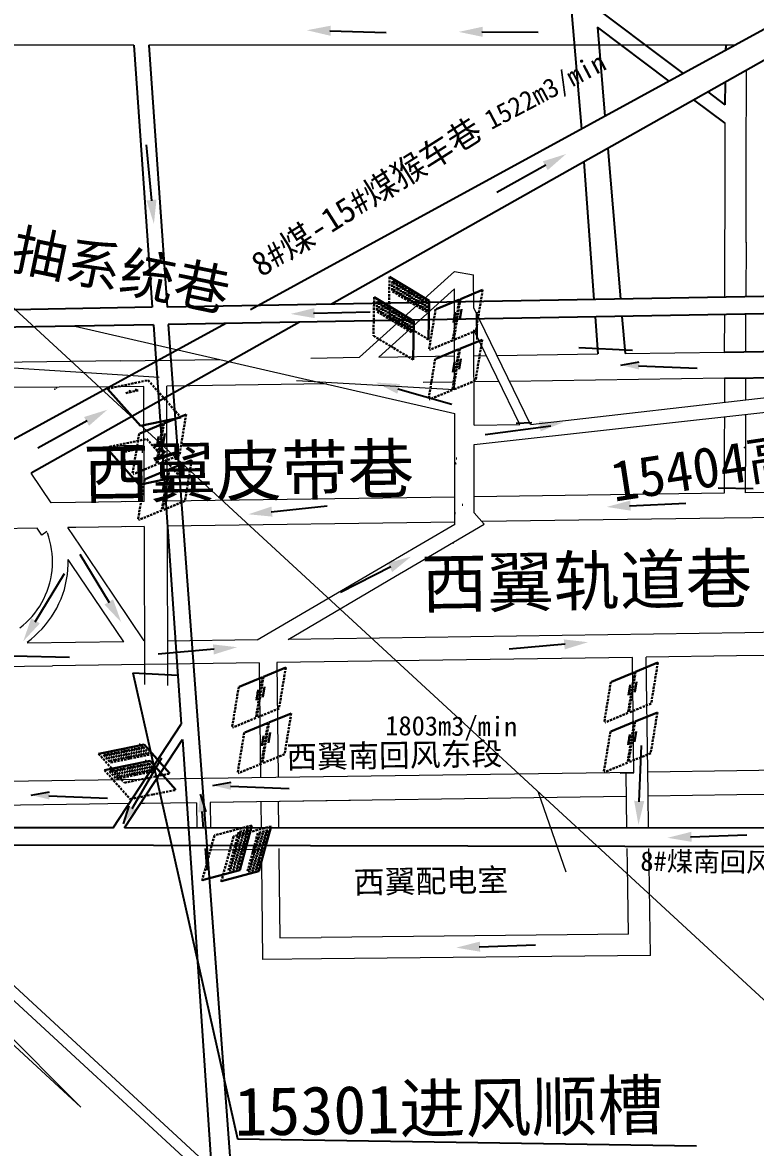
# Model space of a CAD drawing. Header units: millimetres. Extents: x 19725493 to 39459123, y 4133135 to 8271895.
# Drawn here: x 19728553.2 to 19728712.6, y 4135319.8 to 4135564.6 of the extents above; entities that cross this region are included whole.
import ezdxf

# ---------------------------------------------------------------- set-up
doc = ezdxf.new("R2010")
doc.units = ezdxf.units.MM
doc.linetypes.add('HIDDENX2', pattern=[0.75, 0.5, -0.25])
for name, color, linetype in [('2m等高线', 37, 'Continuous'), ('主要大巷', 7, 'Continuous'), ('岩巷', 30, 'Continuous'), ('次要巷道', 7, 'Continuous'), ('次要巷道注记', 7, 'Continuous'), ('煤巷', 7, 'Continuous')]:
    doc.layers.add(name, color=color, linetype=linetype)
doc.styles.add('宋体', font='')
doc.styles.get('宋体').set_extended_font_data('SimSun')
doc.linetypes.add('井田边界线', pattern='A,40,-2,[133,煤矿线型.shx,S=1,R=0,X=0,Y=0],-4', length=46)

msp = doc.modelspace()

# ---------------------------------------------------------------- hatches: boundary and pattern name
at = {"ltscale": 6}
for color, points in [(5, [(19728687.3, 4135489.06), (19728687.36, 4135490.73), (19728683.37, 4135490.02)]), (5, [(19728598.55, 4135397.6), (19728598.61, 4135399.28), (19728594.62, 4135398.56)]), (5, [(19728559.04, 4135395.5), (19728559.1, 4135397.17), (19728555.11, 4135396.46)]), (5, [(19728591.43, 4135392.66), (19728593.09, 4135392.82), (19728591.88, 4135396.69)]), (1, [(19728577.84, 4135393.26), (19728576.38, 4135394.09), (19728575.15, 4135390.23)])]:
    msp.add_hatch(color=color, dxfattribs=at).paths.add_polyline_path(points)
at = {"layer": '2m等高线', "linetype": '井田边界线'}
for color, points in [(1, [(19728620.21, 4135561.67), (19728620.26, 4135563.87), (19728615.04, 4135562.88)]), (1, [(19728653.29, 4135561.44), (19728653.28, 4135563.64), (19728648.09, 4135562.52)]), (1, [(19728666.36, 4135534.35), (19728667.44, 4135532.44), (19728671.43, 4135535.94)]), (1, [(19728582.36, 4135526.04), (19728580.18, 4135525.82), (19728581.79, 4135520.76)]), (1, [(19728616.77, 4135500.23), (19728616.7, 4135502.42), (19728611.54, 4135501.15)]), (5, [(19728634.73, 4135483.78), (19728635.31, 4135485.9), (19728630.01, 4135486.23)]), (1, [(19728566.6, 4135478.72), (19728567.68, 4135476.81), (19728571.67, 4135480.31)]), (1, [(19728665.54, 4135477.78), (19728665.9, 4135475.61), (19728670.84, 4135477.55)]), (1, [(19728685.51, 4135458.34), (19728685.39, 4135460.54), (19728680.26, 4135459.16)]), (1, [(19728607.6, 4135457.04), (19728607.36, 4135459.23), (19728602.32, 4135457.56)]), (1, [(19728632.61, 4135446.94), (19728633.62, 4135444.99), (19728637.73, 4135448.35)]), (1, [(19728572.91, 4135439.06), (19728571.04, 4135437.91), (19728574.69, 4135434.06)]), (1, [(19728556.99, 4135433.81), (19728555.11, 4135434.94), (19728553.37, 4135429.92)]), (1, [(19728670.93, 4135430.33), (19728671.13, 4135428.15), (19728676.2, 4135429.72)]), (1, [(19728594.63, 4135429.24), (19728594.83, 4135427.05), (19728599.9, 4135428.63)]), (1, [(19728688.43, 4135395.14), (19728686.24, 4135395.21), (19728687.17, 4135389.98)]), (5, [(19728698.76, 4135386.28), (19728698.67, 4135388.47), (19728693.52, 4135387.16)]), (1, [(19728652.76, 4135362.37), (19728652.67, 4135364.57), (19728647.53, 4135363.26)])]:
    msp.add_hatch(color=color, dxfattribs=at).paths.add_polyline_path(points)

# ---------------------------------------------------------------- linework, layer by layer
for p, q in [((19728783.82, 4135600.93), (19728602.77, 4135502.01)), ((19728784.77, 4135596), (19728620.39, 4135503.29)), ((19728672.17, 4135572.15), (19728674.78, 4135541.35)), ((19728696.99, 4135553.49), (19728672.17, 4135572.13)), ((19728693.88, 4135551.79), (19728678.26, 4135563.53)), ((19728678.26, 4135563.53), (19728679.89, 4135544.15)), ((19728577.42, 4135559.62), (19728581.41, 4135502.59)), ((19728580.67, 4135559.62), (19728584.66, 4135502.65)), ((19728706.25, 4135559.6), (19728706.04, 4135558.43)), ((19728706.06, 4135546.68), (19728706.14, 4135551.55)), ((19728706.05, 4135542.64), (19728699.24, 4135547.76)), ((19728706.06, 4135546.67), (19728702.31, 4135549.49)), ((19728680.48, 4135537.18), (19728683.25, 4135504.42)), ((19728675.3, 4135534.26), (19728677.5, 4135504.31)), ((19728770.7, 4135505.98), (19728584.66, 4135502.65)), ((19728581.41, 4135502.59), (19728413, 4135499.58)), ((19728771.47, 4135502.19), (19728584.92, 4135498.85)), ((19728652.07, 4135495.61), (19728652.04, 4135501.56)), ((19728581.67, 4135498.8), (19728413.05, 4135495.78)), ((19728597.41, 4135499.08), (19728550.43, 4135473.41)), ((19728613.43, 4135499.36), (19728555.12, 4135466.47)), ((19728581.67, 4135498.8), (19728587.75, 4135411.91)), ((19728584.92, 4135498.85), (19728607.46, 4135194.14)), ((19728677.78, 4135500.52), (19728678.37, 4135492.45)), ((19728683.57, 4135500.62), (19728684.25, 4135492.54)), ((19728685.87, 4135493.16), (19728674.19, 4135493.79)), ((19728705.9, 4135492.85), (19728720.5, 4135493.05)), ((19728705.9, 4135492.85), (19728720.5, 4135493.05)), ((19728705.89, 4135487.15), (19728720.48, 4135487.35)), ((19728660.59, 4135477.41), (19728664.01, 4135477.5)), ((19728712.09, 4135463.08), (19728704.5, 4135463.27)), ((19728577.2, 4135423.02), (19728587, 4135422.52)), ((19728577.2, 4135423.02), (19728599.95, 4135321.66)), ((19728572.96, 4135389.34), (19728587.75, 4135411.91)), ((19728575.41, 4135389.34), (19728587.98, 4135408.53)), ((19728587.98, 4135408.53), (19728601.65, 4135207.01)), ((19728572.96, 4135389.34), (19728512.23, 4135389.29)), ((19728794.68, 4135389.24), (19728575.41, 4135389.34)), ((19728795.55, 4135385.01), (19728515.67, 4135385.59)), ((19728599.95, 4135321.66), (19728699.82, 4135320.11))]:
    msp.add_line(p, q)
at = {"lineweight": 20}
for p, q in [((19728831.29, 4135096.66, -476.13), (19728336.05, 4135553.58, -952.25)), ((19728997.19, 4135090.98, 952.25), (19728501.94, 4135547.9, 476.13)), ((19728565.91, 4135328.52, 497.18), (19728346.36, 4135531.08, 300.43)), ((19728484.52, 4135409.89, 66.3), (19728565.91, 4135328.52, 497.18)), ((19728665.38, 4135397.1, 633.26), (19728671.4, 4135379.74, 633.26)), ((19729029.81, 4134911.01, 952.25), (19728531.86, 4135369.62, 473.93))]:
    msp.add_line(p, q, dxfattribs=at)
at = {"linetype": 'HIDDENX2', "lineweight": 30}
for p, q in [((19728633.03, 4135509.21), (19728632.89, 4135500.79)), ((19728633.65, 4135508.28), (19728633.61, 4135506.08)), ((19728637.31, 4135503.85), (19728633.61, 4135506.08)), ((19728637.35, 4135506.05), (19728633.65, 4135508.28)), ((19728634.09, 4135508.02), (19728634.05, 4135505.81)), ((19728634.61, 4135507.71), (19728634.57, 4135505.5)), ((19728634.99, 4135507.48), (19728634.95, 4135505.27)), ((19728635.5, 4135507.17), (19728635.46, 4135504.96)), ((19728636, 4135506.87), (19728635.96, 4135504.66)), ((19728636.44, 4135506.6), (19728636.4, 4135504.4)), ((19728636.92, 4135506.31), (19728636.89, 4135504.1)), ((19728637.35, 4135506.05), (19728637.31, 4135503.85)), ((19728637.47, 4135505.98), (19728637.44, 4135503.77)), ((19728641.17, 4135503.75), (19728637.47, 4135505.98)), ((19728629.69, 4135504.8), (19728629.54, 4135496.38)), ((19728630.31, 4135503.87), (19728630.27, 4135501.67)), ((19728634.01, 4135501.64), (19728630.31, 4135503.87)), ((19728630.75, 4135503.61), (19728630.71, 4135501.4)), ((19728641.13, 4135501.54), (19728637.44, 4135503.77)), ((19728637.92, 4135505.71), (19728637.88, 4135503.5)), ((19728638.39, 4135505.43), (19728638.35, 4135503.22)), ((19728638.87, 4135505.14), (19728638.83, 4135502.93)), ((19728639.32, 4135504.86), (19728639.28, 4135502.66)), ((19728639.79, 4135504.58), (19728639.76, 4135502.37)), ((19728640.23, 4135504.32), (19728640.19, 4135502.11)), ((19728640.72, 4135504.02), (19728640.68, 4135501.82)), ((19728641.17, 4135503.75), (19728641.13, 4135501.54)), ((19728633.97, 4135499.44), (19728630.27, 4135501.67)), ((19728631.27, 4135503.3), (19728631.23, 4135501.09)), ((19728631.64, 4135503.07), (19728631.61, 4135500.86)), ((19728632.16, 4135502.76), (19728632.12, 4135500.55)), ((19728632.66, 4135502.46), (19728632.62, 4135500.25)), ((19728633.1, 4135502.19), (19728633.06, 4135499.99)), ((19728633.58, 4135501.9), (19728633.54, 4135499.69)), ((19728634.01, 4135501.64), (19728633.97, 4135499.44)), ((19728634.13, 4135501.57), (19728634.09, 4135499.36)), ((19728637.83, 4135499.34), (19728634.13, 4135501.57)), ((19728634.58, 4135501.3), (19728634.54, 4135499.09)), ((19728635.05, 4135501.02), (19728635.01, 4135498.81)), ((19728637.22, 4135498.18), (19728632.89, 4135500.79)), ((19728637.79, 4135497.14), (19728634.09, 4135499.36)), ((19728635.53, 4135500.73), (19728635.49, 4135498.52)), ((19728635.98, 4135500.46), (19728635.94, 4135498.25)), ((19728636.45, 4135500.17), (19728636.41, 4135497.96)), ((19728636.88, 4135499.91), (19728636.85, 4135497.7)), ((19728637.38, 4135499.61), (19728637.34, 4135497.41)), ((19728637.83, 4135499.34), (19728637.79, 4135497.14)), ((19728633.87, 4135493.77), (19728629.54, 4135496.38)), ((19728641.54, 4135495.57), (19728637.34, 4135498.1)), ((19728638.2, 4135491.16), (19728633.99, 4135493.69)), ((19728571.73, 4135484.88), (19728580.54, 4135486.72)), ((19728580.54, 4135486.72), (19728587.68, 4135478.62)), ((19728575.69, 4135483.93), (19728578.55, 4135484.53)), ((19728576.47, 4135484.09), (19728576.73, 4135484.72)), ((19728577.79, 4135484.37), (19728578.05, 4135485)), ((19728571.43, 4135472.09), (19728580.24, 4135473.94)), ((19728575.39, 4135471.14), (19728578.25, 4135471.74)), ((19728576.17, 4135471.31), (19728576.42, 4135471.94)), ((19728577.49, 4135471.59), (19728577.75, 4135472.22)), ((19728580.24, 4135473.94), (19728587.38, 4135465.83)), ((19728575.08, 4135406.04), (19728570.85, 4135405.18)), ((19728572.96, 4135405.61), (19728574.43, 4135403.96)), ((19728573.53, 4135405.72), (19728575, 4135404.07)), ((19728574.03, 4135405.83), (19728575.5, 4135404.17)), ((19728574.59, 4135405.94), (19728576.05, 4135404.29)), ((19728575.08, 4135406.04), (19728576.54, 4135404.38)), ((19728579.45, 4135406.92), (19728575.22, 4135406.06)), ((19728575.22, 4135406.06), (19728576.68, 4135404.41)), ((19728575.73, 4135406.17), (19728577.19, 4135404.52)), ((19728576.27, 4135406.28), (19728577.73, 4135404.62)), ((19728576.82, 4135406.39), (19728578.28, 4135404.74)), ((19728577.34, 4135406.49), (19728578.8, 4135404.84)), ((19728577.88, 4135406.6), (19728579.34, 4135404.95)), ((19728578.37, 4135406.7), (19728579.83, 4135405.05)), ((19728578.93, 4135406.82), (19728580.4, 4135405.16)), ((19728579.45, 4135406.92), (19728580.91, 4135405.27)), ((19728569.76, 4135405.45), (19728575.35, 4135399.14)), ((19728570.85, 4135405.18), (19728572.31, 4135403.53)), ((19728571.35, 4135405.28), (19728572.81, 4135403.63)), ((19728571.94, 4135405.4), (19728573.4, 4135403.75)), ((19728576.54, 4135404.38), (19728572.31, 4135403.53)), ((19728572.37, 4135405.49), (19728573.84, 4135403.84)), ((19728580.73, 4135403.36), (19728576.5, 4135402.51)), ((19728580.77, 4135405.24), (19728576.54, 4135404.38)), ((19728579.65, 4135403.15), (19728581.11, 4135401.49)), ((19728580.21, 4135403.26), (19728581.68, 4135401.61)), ((19728580.73, 4135403.36), (19728582.19, 4135401.71)), ((19728571.04, 4135401.89), (19728576.63, 4135395.58)), ((19728576.36, 4135402.48), (19728572.13, 4135401.63)), ((19728572.13, 4135401.63), (19728573.59, 4135399.97)), ((19728572.63, 4135401.73), (19728574.09, 4135400.08)), ((19728573.22, 4135401.85), (19728574.68, 4135400.2)), ((19728577.82, 4135400.83), (19728573.59, 4135399.97)), ((19728573.65, 4135401.93), (19728575.12, 4135400.28)), ((19728574.24, 4135402.05), (19728575.7, 4135400.4)), ((19728574.81, 4135402.17), (19728576.28, 4135400.52)), ((19728575.31, 4135402.27), (19728576.78, 4135400.62)), ((19728575.87, 4135402.38), (19728577.33, 4135400.73)), ((19728576.36, 4135402.48), (19728577.82, 4135400.83)), ((19728576.5, 4135402.51), (19728577.96, 4135400.86)), ((19728577.01, 4135402.61), (19728578.47, 4135400.96)), ((19728577.55, 4135402.72), (19728579.01, 4135401.07)), ((19728582.05, 4135401.68), (19728577.82, 4135400.83)), ((19728578.1, 4135402.83), (19728579.56, 4135401.18)), ((19728578.61, 4135402.94), (19728580.08, 4135401.28)), ((19728579.16, 4135403.05), (19728580.62, 4135401.39)), ((19728585.12, 4135401.11), (19728580.3, 4135400.14)), ((19728580.3, 4135400.14), (19728575.35, 4135399.14)), ((19728581.58, 4135396.58), (19728576.63, 4135395.58)), ((19728586.39, 4135397.56), (19728581.58, 4135396.58)), ((19728603.09, 4135389.85), (19728594.95, 4135387.68)), ((19728599.11, 4135384.26), (19728600.24, 4135388.43)), ((19728607.26, 4135389.64), (19728599.12, 4135387.47)), ((19728602.23, 4135388.51), (19728600.1, 4135387.94)), ((19728602.37, 4135389), (19728600.24, 4135388.43)), ((19728601.24, 4135384.83), (19728602.37, 4135389)), ((19728606.54, 4135388.79), (19728604.41, 4135388.22)), ((19728605.41, 4135384.62), (19728606.54, 4135388.79)), ((19728593.63, 4135382.8), (19728594.95, 4135387.68)), ((19728597.8, 4135382.59), (19728599.12, 4135387.47)), ((19728601.65, 4135386.35), (19728599.52, 4135385.79)), ((19728601.8, 4135386.92), (19728599.67, 4135386.35)), ((19728601.96, 4135387.5), (19728599.83, 4135386.93)), ((19728602.07, 4135387.92), (19728599.94, 4135387.35)), ((19728603.28, 4135384.05), (19728604.41, 4135388.22)), ((19728605.82, 4135386.14), (19728603.69, 4135385.57)), ((19728605.98, 4135386.71), (19728603.84, 4135386.14)), ((19728606.13, 4135387.29), (19728604, 4135386.72)), ((19728606.25, 4135387.71), (19728604.12, 4135387.14)), ((19728606.41, 4135388.29), (19728604.27, 4135387.73)), ((19728597.98, 4135380.1), (19728599.11, 4135384.26)), ((19728600.92, 4135383.66), (19728598.79, 4135383.09)), ((19728601.06, 4135384.19), (19728598.93, 4135383.62)), ((19728601.2, 4135384.69), (19728599.07, 4135384.13)), ((19728601.24, 4135384.83), (19728599.11, 4135384.26)), ((19728601.37, 4135385.31), (19728599.24, 4135384.74)), ((19728601.52, 4135385.86), (19728599.38, 4135385.29)), ((19728600.07, 4135380.53), (19728601.2, 4135384.69)), ((19728602.15, 4135379.89), (19728603.28, 4135384.05)), ((19728605.24, 4135383.98), (19728603.1, 4135383.41)), ((19728605.37, 4135384.48), (19728603.24, 4135383.92)), ((19728605.41, 4135384.62), (19728603.28, 4135384.05)), ((19728605.54, 4135385.1), (19728603.41, 4135384.53)), ((19728605.69, 4135385.65), (19728603.56, 4135385.08)), ((19728604.24, 4135380.32), (19728605.37, 4135384.48)), ((19728592.27, 4135377.79), (19728593.55, 4135382.54)), ((19728596.44, 4135377.58), (19728597.73, 4135382.32)), ((19728600.21, 4135381.04), (19728598.08, 4135380.47)), ((19728600.36, 4135381.59), (19728598.23, 4135381.02)), ((19728600.49, 4135382.08), (19728598.36, 4135381.51)), ((19728600.64, 4135382.61), (19728598.5, 4135382.04)), ((19728600.77, 4135383.12), (19728598.64, 4135382.55)), ((19728604.53, 4135381.38), (19728602.4, 4135380.81)), ((19728604.66, 4135381.87), (19728602.53, 4135381.3)), ((19728604.81, 4135382.4), (19728602.68, 4135381.83)), ((19728604.95, 4135382.91), (19728602.81, 4135382.34)), ((19728605.09, 4135383.45), (19728602.96, 4135382.88)), ((19728600.07, 4135380.53), (19728597.94, 4135379.96)), ((19728604.24, 4135380.32), (19728602.11, 4135379.75)), ((19728604.38, 4135380.83), (19728602.25, 4135380.26))]:
    msp.add_line(p, q, dxfattribs=at)
at = {"lineweight": 30}
for p, q in [((19728637.36, 4135506.6), (19728633.03, 4135509.21)), ((19728641.69, 4135503.99), (19728637.36, 4135506.6)), ((19728634.02, 4135502.19), (19728629.69, 4135504.8)), ((19728641.69, 4135503.99), (19728641.54, 4135495.57)), ((19728638.35, 4135499.58), (19728634.02, 4135502.19)), ((19728638.35, 4135499.58), (19728638.2, 4135491.16)), ((19728578.87, 4135476.77), (19728571.73, 4135484.88)), ((19728578.87, 4135476.77), (19728587.68, 4135478.62)), ((19728578.57, 4135463.99), (19728571.43, 4135472.09)), ((19728578.57, 4135463.99), (19728587.38, 4135465.83)), ((19728574.72, 4135406.45), (19728569.76, 4135405.45)), ((19728579.67, 4135407.45), (19728574.72, 4135406.45)), ((19728579.67, 4135407.45), (19728585.26, 4135401.14)), ((19728580.95, 4135403.89), (19728576, 4135402.89)), ((19728580.95, 4135403.89), (19728586.53, 4135397.58)), ((19728576, 4135402.89), (19728571.04, 4135401.89)), ((19728601.77, 4135384.97), (19728603.09, 4135389.85)), ((19728605.94, 4135384.76), (19728607.26, 4135389.64)), ((19728600.45, 4135380.09), (19728601.77, 4135384.97)), ((19728604.62, 4135379.88), (19728605.94, 4135384.76)), ((19728600.45, 4135380.09), (19728592.31, 4135377.92)), ((19728604.62, 4135379.88), (19728596.48, 4135377.71))]:
    msp.add_line(p, q, dxfattribs=at)
at = {"color": 3, "lineweight": 30}
for p, q in [((19728648.45, 4135504.37), (19728653.29, 4135506.36)), ((19728643.2, 4135502.21), (19728648.24, 4135504.29)), ((19728647.28, 4135501.52), (19728646.92, 4135499.27)), ((19728648.68, 4135502.18), (19728648.32, 4135499.94)), ((19728648.58, 4135501.56), (19728648.39, 4135501.53)), ((19728647, 4135499.78), (19728646.81, 4135499.75)), ((19728647.17, 4135500.82), (19728646.98, 4135500.79)), ((19728648.41, 4135500.51), (19728648.22, 4135500.48)), ((19728648.35, 4135493.55), (19728653.19, 4135495.53)), ((19728643.09, 4135491.39), (19728648.14, 4135493.46)), ((19728648.58, 4135491.36), (19728648.21, 4135489.11)), ((19728646.9, 4135488.95), (19728646.7, 4135488.92)), ((19728647.18, 4135490.69), (19728646.81, 4135488.45)), ((19728647.07, 4135490), (19728646.87, 4135489.97)), ((19728648.3, 4135489.68), (19728648.11, 4135489.65)), ((19728648.48, 4135490.73), (19728648.28, 4135490.7)), ((19728583.97, 4135477.32), (19728588.8, 4135479.3)), ((19728578.71, 4135475.16), (19728583.76, 4135477.23)), ((19728582.8, 4135474.46), (19728582.43, 4135472.22)), ((19728584.2, 4135475.13), (19728583.83, 4135472.88)), ((19728584.09, 4135474.5), (19728583.9, 4135474.47)), ((19728582.51, 4135472.72), (19728582.32, 4135472.69)), ((19728582.68, 4135473.77), (19728582.49, 4135473.73)), ((19728583.92, 4135473.45), (19728583.73, 4135473.42)), ((19728585.17, 4135467.36), (19728590, 4135469.34)), ((19728647.69, 4135469.7), (19728647.5, 4135469.67)), ((19728579.91, 4135465.2), (19728584.96, 4135467.27)), ((19728647.52, 4135468.66), (19728647.33, 4135468.62)), ((19728584, 4135464.5), (19728583.63, 4135462.26)), ((19728585.4, 4135465.17), (19728585.03, 4135462.92)), ((19728585.29, 4135464.54), (19728585.1, 4135464.51)), ((19728583.71, 4135462.76), (19728583.52, 4135462.73)), ((19728583.88, 4135463.81), (19728583.69, 4135463.77)), ((19728585.12, 4135463.49), (19728584.93, 4135463.46)), ((19728649, 4135459.61), (19728648.8, 4135459.58)), ((19728647.42, 4135457.83), (19728647.23, 4135457.8)), ((19728686.55, 4135423.29), (19728691.39, 4135425.27)), ((19728605.62, 4135422.2), (19728610.46, 4135424.19)), ((19728681.3, 4135421.13), (19728686.35, 4135423.2)), ((19728600.36, 4135420.04), (19728605.41, 4135422.11)), ((19728685.38, 4135420.43), (19728685.02, 4135418.19)), ((19728686.78, 4135421.1), (19728686.42, 4135418.85)), ((19728686.68, 4135420.47), (19728686.49, 4135420.44)), ((19728604.45, 4135419.34), (19728604.08, 4135417.1)), ((19728604.34, 4135418.65), (19728604.14, 4135418.62)), ((19728605.57, 4135418.34), (19728605.38, 4135418.3)), ((19728605.85, 4135420.01), (19728605.48, 4135417.77)), ((19728605.74, 4135419.38), (19728605.55, 4135419.35)), ((19728685.1, 4135418.69), (19728684.91, 4135418.66)), ((19728685.27, 4135419.74), (19728685.08, 4135419.71)), ((19728686.51, 4135419.42), (19728686.32, 4135419.39)), ((19728604.16, 4135417.6), (19728603.97, 4135417.57)), ((19728606.82, 4135412.24), (19728611.66, 4135414.23)), ((19728686.45, 4135412.46), (19728691.29, 4135414.45)), ((19728601.56, 4135410.08), (19728606.61, 4135412.15)), ((19728681.19, 4135410.3), (19728686.24, 4135412.38)), ((19728605.65, 4135409.38), (19728605.28, 4135407.14)), ((19728605.54, 4135408.69), (19728605.34, 4135408.66)), ((19728606.77, 4135408.38), (19728606.58, 4135408.34)), ((19728607.05, 4135410.05), (19728606.68, 4135407.81)), ((19728606.94, 4135409.42), (19728606.75, 4135409.39)), ((19728685.28, 4135409.61), (19728684.91, 4135407.36)), ((19728685.17, 4135408.91), (19728684.97, 4135408.88)), ((19728686.41, 4135408.6), (19728686.21, 4135408.57)), ((19728686.68, 4135410.27), (19728686.31, 4135408.03)), ((19728686.58, 4135409.65), (19728686.38, 4135409.62)), ((19728578.81, 4135407.47), (19728578.61, 4135407.44)), ((19728605.36, 4135407.64), (19728605.17, 4135407.61)), ((19728685, 4135407.87), (19728684.8, 4135407.84)), ((19728580.09, 4135403.91), (19728579.89, 4135403.88))]:
    msp.add_line(p, q, dxfattribs=at)
at = {"color": 3, "linetype": 'HIDDENX2', "lineweight": 30}
for p, q in [((19728653.29, 4135506.36), (19728651.84, 4135497.48)), ((19728648.24, 4135504.29), (19728646.79, 4135495.4)), ((19728648.45, 4135504.37), (19728647, 4135495.49)), ((19728643.07, 4135502.19), (19728641.62, 4135493.31)), ((19728651.84, 4135497.48), (19728647, 4135495.49)), ((19728646.79, 4135495.4), (19728641.75, 4135493.33)), ((19728653.19, 4135495.53), (19728651.74, 4135486.65)), ((19728642.97, 4135491.37), (19728641.52, 4135482.49)), ((19728648.14, 4135493.46), (19728646.69, 4135484.58)), ((19728648.35, 4135493.55), (19728646.9, 4135484.66)), ((19728651.74, 4135486.65), (19728646.9, 4135484.66)), ((19728646.69, 4135484.58), (19728641.64, 4135482.51)), ((19728588.8, 4135479.3), (19728587.35, 4135470.42)), ((19728583.76, 4135477.23), (19728582.31, 4135468.35)), ((19728583.97, 4135477.32), (19728582.52, 4135468.43)), ((19728578.59, 4135475.14), (19728577.13, 4135466.26)), ((19728587.35, 4135470.42), (19728582.52, 4135468.43)), ((19728590, 4135469.34), (19728588.55, 4135460.46)), ((19728582.31, 4135468.35), (19728577.26, 4135466.27)), ((19728584.96, 4135467.27), (19728583.51, 4135458.39)), ((19728585.17, 4135467.36), (19728583.72, 4135458.47)), ((19728579.79, 4135465.18), (19728578.33, 4135456.3)), ((19728588.55, 4135460.46), (19728583.72, 4135458.47)), ((19728583.51, 4135458.39), (19728578.46, 4135456.31)), ((19728691.39, 4135425.27), (19728689.94, 4135416.39)), ((19728610.46, 4135424.19), (19728609.01, 4135415.3)), ((19728686.35, 4135423.2), (19728684.89, 4135414.32)), ((19728686.55, 4135423.29), (19728685.1, 4135414.4)), ((19728605.41, 4135422.11), (19728603.96, 4135413.23)), ((19728605.62, 4135422.2), (19728604.17, 4135413.32)), ((19728681.17, 4135421.11), (19728679.72, 4135412.23)), ((19728600.24, 4135420.02), (19728598.79, 4135411.14)), ((19728609.01, 4135415.3), (19728604.17, 4135413.32)), ((19728689.94, 4135416.39), (19728685.1, 4135414.4)), ((19728603.96, 4135413.23), (19728598.91, 4135411.16)), ((19728611.66, 4135414.23), (19728610.21, 4135405.34)), ((19728684.89, 4135414.32), (19728679.85, 4135412.25)), ((19728691.29, 4135414.45), (19728689.84, 4135405.57)), ((19728606.61, 4135412.15), (19728605.16, 4135403.27)), ((19728606.82, 4135412.24), (19728605.37, 4135403.36)), ((19728686.24, 4135412.38), (19728684.79, 4135403.49)), ((19728686.45, 4135412.46), (19728685, 4135403.58)), ((19728601.44, 4135410.06), (19728599.99, 4135401.18)), ((19728681.07, 4135410.28), (19728679.62, 4135401.4)), ((19728689.84, 4135405.57), (19728685, 4135403.58)), ((19728605.16, 4135403.27), (19728600.11, 4135401.2)), ((19728610.21, 4135405.34), (19728605.37, 4135403.36)), ((19728684.79, 4135403.49), (19728679.74, 4135401.42))]:
    msp.add_line(p, q, dxfattribs=at)
at = {"color": 5, "ltscale": 6}
for p, q in [((19728683.37, 4135490.02), (19728687.36, 4135490.73)), ((19728594.62, 4135398.56), (19728598.61, 4135399.28)), ((19728555.11, 4135396.46), (19728559.1, 4135397.17)), ((19728591.88, 4135396.69), (19728593.09, 4135392.82))]:
    msp.add_line(p, q, dxfattribs=at)
at = {"color": 0, "lineweight": 20}
msp.add_line((19728683.2, 4135401.24), (19728686.2, 4135401.29), dxfattribs=at)
at = {"color": 1, "ltscale": 6}
msp.add_line((19728575.15, 4135390.23), (19728576.38, 4135394.09), dxfattribs=at)
at = {"lineweight": 15}
msp.add_point((19728710.25, 4135472.08), dxfattribs=at)
at = {"layer": '2m等高线', "color": 1, "linetype": '井田边界线'}
for p, q in [((19728620.03, 4135562.75), (19728632.29, 4135562.42)), ((19728653.08, 4135562.51), (19728665.34, 4135562.49)), ((19728581.32, 4135525.73), (19728580.16, 4135537.93)), ((19728667.06, 4135533.52), (19728656.34, 4135527.58)), ((19728616.53, 4135501.29), (19728628.79, 4135501.63)), ((19728567.31, 4135477.89), (19728556.58, 4135471.95)), ((19728668.09, 4135476.72), (19728653.81, 4135474.82)), ((19728607.28, 4135458.08), (19728619.47, 4135459.37)), ((19728685.24, 4135459.4), (19728697.49, 4135459.98)), ((19728572.11, 4135438.32), (19728565.75, 4135448.81)), ((19728633.29, 4135446.09), (19728622.37, 4135440.51)), ((19728555.97, 4135434.18), (19728562.34, 4135444.66)), ((19728594.93, 4135428.2), (19728582.71, 4135427.14)), ((19728671.23, 4135429.29), (19728659.02, 4135428.23)), ((19728551.18, 4135426.77), (19728563.44, 4135426.44)), ((19728687.36, 4135394.96), (19728687.82, 4135407.22)), ((19728577.05, 4135393.53), (19728583.5, 4135404.59)), ((19728652.51, 4135363.43), (19728664.77, 4135363.85))]:
    msp.add_line(p, q, dxfattribs=at)
at = {"layer": '2m等高线', "color": 5, "linetype": '井田边界线'}
for p, q in [((19728687.17, 4135489.88), (19728699.96, 4135489.32)), ((19728634.81, 4135484.87), (19728646.61, 4135481.53)), ((19728598.42, 4135398.42), (19728611.21, 4135397.86)), ((19728558.91, 4135396.31), (19728571.7, 4135395.76)), ((19728592.22, 4135392.9), (19728592.54, 4135389.2)), ((19728698.51, 4135387.34), (19728710.76, 4135387.78)), ((19728592.91, 4135384.8), (19728593.31, 4135380.14))]:
    msp.add_line(p, q, dxfattribs=at)
at = {"layer": '岩巷', "color": 0, "lineweight": 20}
for p, q in [((19728577.42, 4135559.62), (19728412.14, 4135559.62)), ((19728708.22, 4135559.62), (19728580.67, 4135559.62)), ((19728626.48, 4135491.71), (19728647.14, 4135510.39)), ((19728647.14, 4135510.39), (19728651.31, 4135509.65)), ((19728651.36, 4135502.45), (19728651.31, 4135509.65)), ((19728630.72, 4135491.77), (19728647.15, 4135506.63)), ((19728647.2, 4135484.7), (19728647.15, 4135506.63)), ((19728663.69, 4135477.11), (19728651.36, 4135502.45)), ((19728651.41, 4135476.94), (19728651.37, 4135497.71)), ((19728661.41, 4135477.08), (19728651.37, 4135497.71)), ((19728574.5, 4135490.96), (19728484.61, 4135489.67)), ((19728663.69, 4135477.11), (19728774.04, 4135489.7)), ((19728651.42, 4135472.74), (19728774.72, 4135486.37)), ((19728574.58, 4135485.26), (19728500.88, 4135484.94, -0.56)), ((19728647.21, 4135476.75), (19728647.21, 4135479.5)), ((19728647.24, 4135463.15), (19728647.21, 4135476.75)), ((19728651.41, 4135476.94), (19728661.41, 4135477.08)), ((19728651.44, 4135463.17), (19728651.42, 4135472.74)), ((19728647.26, 4135455.29), (19728647.24, 4135463.15)), ((19728651.45, 4135457.9), (19728651.44, 4135463.17)), ((19728651.45, 4135457.9), (19728653.65, 4135455.38)), ((19728634.33, 4135447.85), (19728647.26, 4135455.44)), ((19728635.74, 4135444.86), (19728653.65, 4135455.38)), ((19728646.94, 4135451.23), (19728646.93, 4135451.3)), ((19728604.28, 4135430.23), (19728634.09, 4135447.74)), ((19728634.09, 4135447.74), (19728634.33, 4135447.85)), ((19728611, 4135430.33), (19728635.59, 4135444.78)), ((19728635.59, 4135444.78), (19728635.74, 4135444.86)), ((19728686.2, 4135401.29), (19728685.85, 4135426.4)), ((19728689.26, 4135396.73), (19728688.85, 4135426.44)), ((19728534.73, 4135424.23), (19728553.62, 4135424.5)), ((19728553.62, 4135424.5), (19728559.72, 4135424.59)), ((19728684.51, 4135401.27), (19728684.51, 4135401.34)), ((19728686.2, 4135401.29), (19728684.51, 4135401.27)), ((19728684.68, 4135389.2), (19728684.51, 4135401.27)), ((19728554.53, 4135399.51), (19728531.55, 4135399.19)), ((19728579.77, 4135399.88), (19728554.53, 4135399.51)), ((19728689.37, 4135389.2), (19728689.26, 4135396.73)), ((19728567.78, 4135394.46), (19728542.81, 4135394.11)), ((19728576.4, 4135394.59), (19728571.78, 4135394.52)), ((19728579.78, 4135394.64), (19728578.87, 4135394.62)), ((19728684.79, 4135381.22), (19728684.74, 4135384.8)), ((19728689.48, 4135381.29), (19728689.43, 4135384.8)), ((19728685, 4135366.22), (19728684.79, 4135381.22)), ((19728689.76, 4135361.58), (19728689.48, 4135381.29)), ((19728685, 4135366.22), (19728618.17, 4135365.49)), ((19728689.76, 4135361.58), (19728618.22, 4135360.79))]:
    msp.add_line(p, q, dxfattribs=at)
at = {"layer": '煤巷', "color": 0, "lineweight": 20}
for p, q in [((19728710.62, 4135533.79), (19728710.7, 4135554.23)), ((19728706.02, 4135533.73), (19728706.05, 4135542.64)), ((19728705.94, 4135504.82), (19728706.02, 4135534.31)), ((19728710.57, 4135517.38), (19728710.62, 4135534.38)), ((19728710.57, 4135516.7), (19728710.62, 4135533.37)), ((19728710.58, 4135504.9), (19728710.65, 4135516.8)), ((19728705.9, 4135492.85), (19728705.93, 4135501.02)), ((19728710.5, 4135492.91), (19728710.55, 4135501.1)), ((19728564.63, 4135498.49), (19728647.21, 4135479.5)), ((19728478.54, 4135494.16, 36.96), (19728582.96, 4135487.37, 15.12)), ((19728574.5, 4135490.96), (19728596.03, 4135491.27)), ((19728615.91, 4135491.56), (19728626.48, 4135491.71)), ((19728630.72, 4135491.77), (19728647.18, 4135492)), ((19728651.38, 4135492.06), (19728654.1, 4135492.1)), ((19728656.38, 4135492.14), (19728678.37, 4135492.45)), ((19728684.25, 4135492.54), (19728705.9, 4135492.85)), ((19728612.81, 4135486.63, 7.54), (19728647.2, 4135484.7)), ((19728647.19, 4135486.3), (19728640.34, 4135486.21)), ((19728656.85, 4135486.44), (19728651.39, 4135486.36)), ((19728705.89, 4135487.15), (19728659.14, 4135486.48)), ((19728705.89, 4135487.15), (19728705.87, 4135481.9)), ((19728710.48, 4135487.21), (19728710.47, 4135482.43)), ((19728579.6, 4135485.34), (19728574.58, 4135485.26)), ((19728579.6, 4135483.74), (19728579.6, 4135485.34)), ((19728619.37, 4135485.91), (19728584.6, 4135485.41)), ((19728584.6, 4135483.81), (19728584.6, 4135485.41)), ((19728579.65, 4135460.33), (19728579.6, 4135483.74)), ((19728584.65, 4135460.41), (19728584.6, 4135483.81)), ((19728710.46, 4135479.33), (19728710.45, 4135473.53)), ((19728705.86, 4135478.82), (19728705.85, 4135473.48)), ((19728579.29, 4135472.55), (19728574.28, 4135472.48)), ((19728579.3, 4135470.95), (19728579.29, 4135472.55)), ((19728705.85, 4135473.48), (19728705.81, 4135462.14)), ((19728710.45, 4135473.53), (19728710.41, 4135462.21)), ((19728708.99, 4135470.39), (19728708.96, 4135470.4)), ((19728559.45, 4135460.04), (19728555.12, 4135466.47)), ((19728705.81, 4135462.14), (19728651.44, 4135461.36)), ((19728720.41, 4135462.35), (19728710.41, 4135462.21)), ((19728564.73, 4135460.12), (19728559.45, 4135460.04)), ((19728579.65, 4135460.33), (19728564.73, 4135460.12)), ((19728579.65, 4135460.33), (19728575.52, 4135460.27)), ((19728647.24, 4135461.3), (19728584.65, 4135460.41)), ((19728734.99, 4135457.12), (19728705.8, 4135456.7)), ((19728556.4, 4135454.56), (19728485.69, 4135452.95)), ((19728557.42, 4135453.04), (19728556.4, 4135454.56)), ((19728564.81, 4135454.68), (19728563.09, 4135454.66)), ((19728567.2, 4135448.56), (19728563.09, 4135454.66)), ((19728579.66, 4135454.89), (19728564.81, 4135454.68)), ((19728579.66, 4135454.89), (19728575.59, 4135454.84)), ((19728579.66, 4135454.89), (19728579.73, 4135420.53)), ((19728647.25, 4135455.86), (19728584.66, 4135454.97)), ((19728584.66, 4135454.97), (19728584.73, 4135420.28)), ((19728705.8, 4135456.7), (19728653.16, 4135455.95)), ((19728558.52, 4135453.78), (19728557.42, 4135453.04)), ((19728558.93, 4135452.61), (19728558.63, 4135453.49)), ((19728559.18, 4135451.73), (19728558.93, 4135452.61)), ((19728559.39, 4135450.83), (19728559.18, 4135451.73)), ((19728559.55, 4135449.92), (19728559.39, 4135450.83)), ((19728559.66, 4135449.01), (19728559.55, 4135449.92)), ((19728559.73, 4135448.09), (19728559.66, 4135449.01)), ((19728559.72, 4135446.24), (19728559.75, 4135447.17)), ((19728559.75, 4135447.17), (19728559.73, 4135448.09)), ((19728563.16, 4135446.65), (19728563.16, 4135447.75)), ((19728564.05, 4135446.43), (19728563.16, 4135447.75)), ((19728579.71, 4135430.01), (19728567.2, 4135448.56)), ((19728559.53, 4135444.41), (19728559.65, 4135445.33)), ((19728559.65, 4135445.33), (19728559.72, 4135446.24)), ((19728562.99, 4135444.46), (19728563.1, 4135445.55)), ((19728563.1, 4135445.55), (19728563.16, 4135446.65)), ((19728575.25, 4135429.83), (19728564.05, 4135446.43)), ((19728558.89, 4135441.72), (19728559.15, 4135442.61)), ((19728559.15, 4135442.61), (19728559.36, 4135443.51)), ((19728559.36, 4135443.51), (19728559.53, 4135444.41)), ((19728562.32, 4135441.22), (19728562.6, 4135442.29)), ((19728562.6, 4135442.29), (19728562.82, 4135443.37)), ((19728562.82, 4135443.37), (19728562.99, 4135444.46)), ((19728557.85, 4135439.16), (19728558.24, 4135440)), ((19728558.24, 4135440), (19728558.59, 4135440.85)), ((19728558.59, 4135440.85), (19728558.89, 4135441.72)), ((19728561.59, 4135439.14), (19728561.98, 4135440.18)), ((19728561.98, 4135440.18), (19728562.32, 4135441.22)), ((19728556.44, 4135436.79), (19728556.95, 4135437.56)), ((19728556.95, 4135437.56), (19728557.42, 4135438.35)), ((19728557.42, 4135438.35), (19728557.85, 4135439.16)), ((19728560.66, 4135437.15), (19728561.15, 4135438.13)), ((19728561.15, 4135438.13), (19728561.59, 4135439.14)), ((19728554.68, 4135434.66), (19728555.3, 4135435.34)), ((19728555.3, 4135435.34), (19728555.89, 4135436.05)), ((19728555.89, 4135436.05), (19728556.44, 4135436.79)), ((19728558.9, 4135434.36), (19728559.53, 4135435.26)), ((19728559.53, 4135435.26), (19728560.12, 4135436.19)), ((19728560.12, 4135436.19), (19728560.66, 4135437.15)), ((19728552.61, 4135432.83), (19728553.33, 4135433.4)), ((19728553.33, 4135433.4), (19728554.02, 4135434.02)), ((19728554.02, 4135434.02), (19728554.68, 4135434.66)), ((19728556.73, 4135431.87), (19728557.49, 4135432.66)), ((19728557.49, 4135432.66), (19728558.22, 4135433.49)), ((19728558.22, 4135433.49), (19728558.9, 4135434.36)), ((19728554.2, 4135429.75), (19728555.08, 4135430.41)), ((19728555.08, 4135430.41), (19728555.92, 4135431.12)), ((19728555.92, 4135431.12), (19728556.73, 4135431.87)), ((19728604.31, 4135430.24), (19728584.71, 4135429.96)), ((19728710.32, 4135431.76), (19728611.02, 4135430.34)), ((19728730.24, 4135432.05), (19728710.32, 4135431.76)), ((19728575.25, 4135429.83), (19728554.23, 4135429.53)), ((19728604.72, 4135425.24), (19728579.72, 4135424.88)), ((19728604.72, 4135425.24), (19728604.99, 4135400.24)), ((19728685.85, 4135426.4), (19728608.52, 4135425.29)), ((19728608.52, 4135425.29), (19728608.79, 4135400.29)), ((19728708.5, 4135426.72), (19728688.85, 4135426.44)), ((19728764.86, 4135427.53), (19728708.5, 4135426.72)), ((19728579.72, 4135424.88), (19728559.72, 4135424.59)), ((19728686.2, 4135401.4), (19728582.34, 4135399.91)), ((19728708.55, 4135401.72), (19728689.2, 4135401.44)), ((19728764.91, 4135402.53), (19728708.55, 4135401.72)), ((19728579.86, 4135399.88), (19728579.77, 4135399.88)), ((19728684.59, 4135396.14), (19728594.05, 4135394.84)), ((19728708.57, 4135396.48), (19728689.27, 4135396.21)), ((19728742.69, 4135396.97), (19728708.57, 4135396.48)), ((19728571.78, 4135394.52), (19728567.78, 4135394.46)), ((19728591.05, 4135394.8), (19728579.78, 4135394.64)), ((19728591.05, 4135394.8), (19728579.78, 4135394.64)), ((19728591.05, 4135394.8), (19728591.11, 4135389.2)), ((19728624.54, 4135395.28), (19728594.05, 4135394.84)), ((19728594.05, 4135394.84), (19728594.11, 4135389.2)), ((19728605.05, 4135395), (19728605.11, 4135389.2)), ((19728608.85, 4135395.05), (19728608.91, 4135389.2)), ((19728594.16, 4135384.8), (19728594.16, 4135384.5)), ((19728605.16, 4135384.63), (19728594.16, 4135384.5)), ((19728605.16, 4135384.8), (19728605.16, 4135384.63)), ((19728608.96, 4135384.8), (19728608.98, 4135383.14)), ((19728605.2, 4135381.63), (19728605.42, 4135360.65)), ((19728608.98, 4135383.14), (19728609.17, 4135365.4)), ((19728609.17, 4135365.4), (19728618.17, 4135365.49)), ((19728618.22, 4135360.79), (19728605.42, 4135360.65))]:
    msp.add_line(p, q, dxfattribs=at)
for p in [(19728560.24, 4135484.75), (19728560.62, 4135485.09)]:
    msp.add_point(p, dxfattribs=at)

# ---------------------------------------------------------------- texts
at = {"layer": '主要大巷', "color": 0, "lineweight": 20, "style": '宋体'}
for s, height, rotation, p in [('高抽系统巷', 8.787, 348.3565, (19728538.54, 4135513.61)), ('15404高抽系统巷', 8.787, 8.6744, (19728681.84, 4135460.28)), ('西翼皮带巷', 10.545, 0.9145, (19728566.53, 4135461.09)), ('西翼轨道巷', 10.545, 0.9145, (19728640.02, 4135437.19)), ('西翼南回风东段', 4.921, 0.9145, (19728610.63, 4135402.28)), ('西翼配电室', 4.921, 0.9145, (19728625.3, 4135375.03)), ('15301进风顺槽', 10.545, 0.9145, (19728599.36, 4135322.32))]:
    msp.add_text(s, height=height, rotation=rotation, dxfattribs=at).set_placement(p)
at = {"layer": '次要巷道', "color": 0, "lineweight": 20, "style": '宋体'}
msp.add_text('8#煤-15#煤猴车巷', height=5.2725, rotation=32.3654, dxfattribs=at).set_placement((19728605.16, 4135509.04))
at = {"layer": '次要巷道注记', "color": 0, "lineweight": 20, "style": '宋体'}
for s, rotation, p in [('1522m3/min', 27.7554, (19728655.14, 4135541.15)), ('1803m3/min', 359.4596, (19728632.09, 4135409.49)), ('8#煤南回风北段2951m3/min', 359.4596, (19728687.57, 4135380))]:
    msp.add_text(s, height=4.218, rotation=rotation, dxfattribs=at).set_placement(p)

doc.saveas('drawing.dxf')
